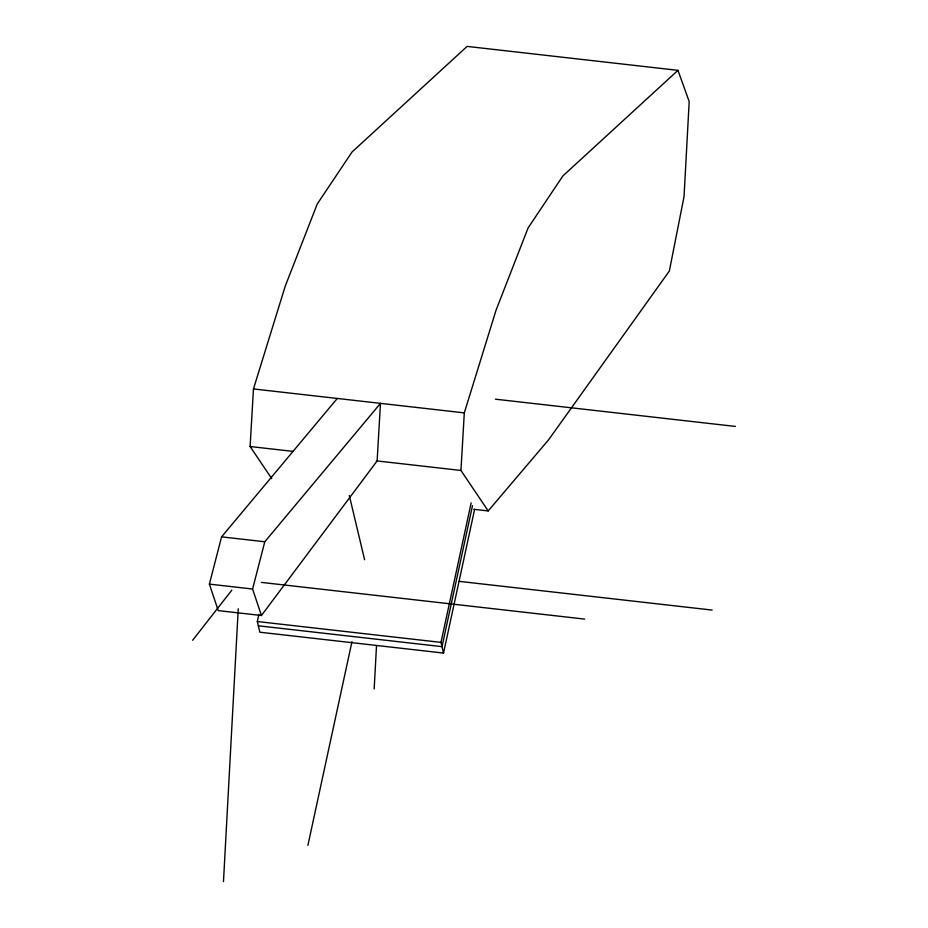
<?xml version="1.0" encoding="UTF-8"?>
<svg xmlns="http://www.w3.org/2000/svg" width="928" height="928" viewBox="0 0 928 928"><rect width="100%" height="100%" fill="white"/><g stroke="black" fill="none" stroke-linecap="round" stroke-linejoin="round"><path stroke-width="1.39" d="M223.474 881.6L238.252 608.814M374.17 688.924L376.513 645.621M271.742 478.662L250.108 446.519L253.46 388.936L285.221 286.207L317.237 204.021L352.048 151.983L467.12 46.4L677.962 70.342L689.191 101.558L684.04 196.608L669.343 271.034L548.576 439.826L488.198 510.934L473.848 509.31M488.198 510.934L460.949 470.461L464.302 412.879L496.062 310.161L528.078 227.963L562.89 175.926L677.962 70.342M474.626 509.31L443.526 653.068L259.863 632.212L257.323 621.528L258.854 614.475M307.91 845.338L351.967 641.642M443.526 653.068L440.986 642.385L471.169 502.86M472.503 505.667L442.006 646.654L258.344 625.797M261.441 615.508L252.59 589.025L264.793 541.766L380.48 403.367L377.128 460.938L261.441 615.508L218.231 610.601L209.38 584.118L221.583 536.86L337.27 398.46M192.63 640.274L231.803 590.185M495.401 399.179L735.37 426.428M253.46 388.936L464.302 412.879M250.108 446.519L293.132 451.402M376.316 460.845L460.949 470.461M221.583 536.86L264.793 541.766M459.221 581.357L712.124 610.079M261.371 582.39L584.686 619.104M209.38 584.118L252.59 589.025M257.323 621.528L440.986 642.385M349.288 495.448L364.6 559.735"/></g></svg>
